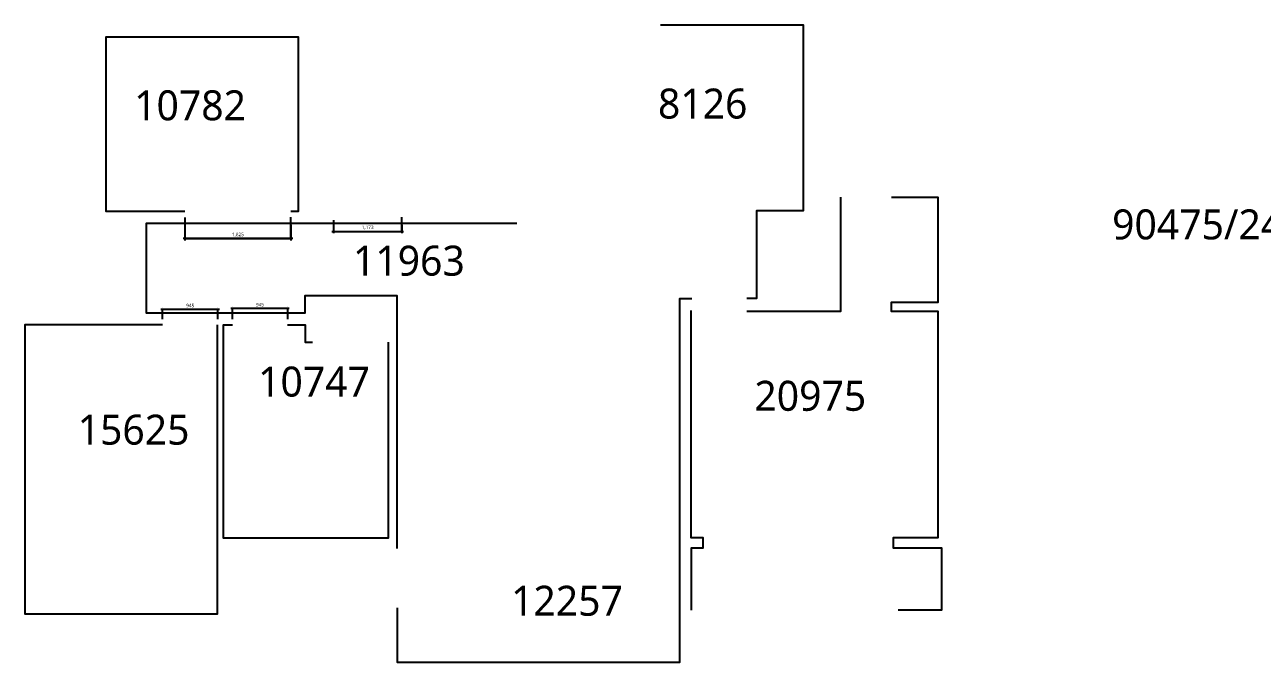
# Model space of a CAD drawing. Header units: millimetres. Extents: x 70151 to 230897, y 35202 to 113211.
# Drawn here: x 144021 to 165287, y 102251 to 113211 of the extents above; entities that cross this region are included whole.
import ezdxf
from ezdxf.enums import TextEntityAlignment as Align

# ---------------------------------------------------------------- set-up
doc = ezdxf.new("R2010")
doc.units = ezdxf.units.MM
doc.header["$LTSCALE"] = 50
doc.layers.add('3.기호.계단선', color=30, linetype='Continuous')
doc.styles.add('HY 울릉도 L', font='malgun.ttf')
doc.styles.add('이윤정', font='l_10646.ttf')
doc.dimstyles.new('30', dxfattribs={"dimscale": 30, "dimtxt": 2, "dimasz": 1, "dimexe": 1, "dimexo": 1, "dimgap": 1, "dimtad": 1, "dimdec": 0, "dimrnd": 0.05, "dimdsep": 46, "dimlunit": 6, "dimtxsty": 'HY 울릉도 L', "dimblk": 'ARCHTICK', "dimcen": 2.5, "dimdle": 1, "dimclrd": 133, "dimclre": 133, "dimclrt": 30, "dimadec": 0, "dimazin": 0, "dimtfac": 1, "dimtdec": 0, "dimtix": 1, "dimtmove": 2, "dimatfit": 3, "dimldrblk": 'ARCHTICK', "dimfxl": 1, "dimlwd": -1, "dimlwe": -1, "dimarcsym": 0})

# ---------------------------------------------------------------- blocks, each defined once
blk = doc.blocks.new('_ArchTick')
at = {"color": 0, "linetype": 'ByBlock', "const_width": 0.15}
blk.add_lwpolyline([(-0.5, -0.5), (0.5, 0.5)], dxfattribs=at)
blk = doc.blocks.new('*D985')
at = {"layer": '3.기호.계단선', "color": 133, "transparency": 16777216}
for p, q in [((149327, 109771), (149327, 109627)), ((150500, 109771), (150500, 109627)), ((149297, 109657), (150530, 109657))]:
    blk.add_line(p, q, dxfattribs=at)
at = {"layer": 'Defpoints', "color": 0, "transparency": 16777216}
for p in [(149327, 109801), (150500, 109801), (150500, 109657)]:
    blk.add_point(p, dxfattribs=at)
at = {"layer": '3.기호.계단선', "color": 133, "transparency": 16777216, "xscale": 30, "yscale": 30, "zscale": 30, "rotation": 180}
blk.add_blockref('_ArchTick', (149327, 109657), dxfattribs=at)
at = {"layer": '3.기호.계단선', "color": 133, "transparency": 16777216, "xscale": 30, "yscale": 30, "zscale": 30}
blk.add_blockref('_ArchTick', (150500, 109657), dxfattribs=at)
at = {"layer": '3.기호.계단선', "color": 30, "transparency": 16777216, "insert": (149914, 109723), "char_height": 60, "attachment_point": 5, "style": 'HY 울릉도 L'}
blk.add_mtext('1,173', dxfattribs=at)
blk = doc.blocks.new('*D986')
at = {"layer": '3.기호.계단선', "color": 133, "transparency": 16777216}
for p, q in [((146771, 109771), (146771, 109504)), ((148596, 109771), (148596, 109504)), ((148626, 109534), (146741, 109534))]:
    blk.add_line(p, q, dxfattribs=at)
at = {"layer": 'Defpoints', "color": 0, "transparency": 16777216}
for p in [(146771, 109801), (148596, 109801), (146771, 109534)]:
    blk.add_point(p, dxfattribs=at)
at = {"layer": '3.기호.계단선', "color": 133, "transparency": 16777216, "xscale": 30, "yscale": 30, "zscale": 30, "rotation": 180}
blk.add_blockref('_ArchTick', (146771, 109534), dxfattribs=at)
at = {"layer": '3.기호.계단선', "color": 133, "transparency": 16777216, "xscale": 30, "yscale": 30, "zscale": 30}
blk.add_blockref('_ArchTick', (148596, 109534), dxfattribs=at)
at = {"layer": '3.기호.계단선', "color": 30, "transparency": 16777216, "insert": (147684, 109600), "char_height": 60, "attachment_point": 5, "style": 'HY 울릉도 L'}
blk.add_mtext('1,825', dxfattribs=at)
blk = doc.blocks.new('*D987')
at = {"layer": '3.기호.계단선', "color": 133, "transparency": 16777216}
for p, q in [((146361, 108321), (147366, 108321)), ((146391, 108351), (146391, 108351)), ((147336, 108351), (147336, 108351))]:
    blk.add_line(p, q, dxfattribs=at)
at = {"layer": 'Defpoints', "color": 0, "transparency": 16777216}
for p in [(146391, 108321), (147336, 108321), (147336, 108321)]:
    blk.add_point(p, dxfattribs=at)
at = {"layer": '3.기호.계단선', "color": 133, "transparency": 16777216, "xscale": 30, "yscale": 30, "zscale": 30, "rotation": 180}
blk.add_blockref('_ArchTick', (146391, 108321), dxfattribs=at)
at = {"layer": '3.기호.계단선', "color": 133, "transparency": 16777216, "xscale": 30, "yscale": 30, "zscale": 30}
blk.add_blockref('_ArchTick', (147336, 108321), dxfattribs=at)
at = {"layer": '3.기호.계단선', "color": 30, "transparency": 16777216, "insert": (146864, 108383), "char_height": 60, "attachment_point": 5, "style": 'HY 울릉도 L'}
blk.add_mtext('945', dxfattribs=at)
blk = doc.blocks.new('*D988')
at = {"layer": '3.기호.계단선', "color": 133, "transparency": 16777216}
for p, q in [((147561, 108336), (148566, 108336)), ((147591, 108366), (147591, 108366)), ((148536, 108366), (148536, 108366))]:
    blk.add_line(p, q, dxfattribs=at)
at = {"layer": 'Defpoints', "color": 0, "transparency": 16777216}
for p in [(147591, 108336), (148536, 108336), (148536, 108336)]:
    blk.add_point(p, dxfattribs=at)
at = {"layer": '3.기호.계단선', "color": 133, "transparency": 16777216, "xscale": 30, "yscale": 30, "zscale": 30, "rotation": 180}
blk.add_blockref('_ArchTick', (147591, 108336), dxfattribs=at)
at = {"layer": '3.기호.계단선', "color": 133, "transparency": 16777216, "xscale": 30, "yscale": 30, "zscale": 30}
blk.add_blockref('_ArchTick', (148536, 108336), dxfattribs=at)
at = {"layer": '3.기호.계단선', "color": 30, "transparency": 16777216, "insert": (148064, 108397), "char_height": 60, "attachment_point": 5, "style": 'HY 울릉도 L'}
blk.add_mtext('945', dxfattribs=at)

msp = doc.modelspace()

# ---------------------------------------------------------------- linework, layer by layer
at = {"layer": '3.기호.계단선'}
for points in [[(154947.4, 113210.8), (157400.4, 113210.8), (157400.4, 110010.8), (156597.4, 110010.8), (156597.4, 108505.8), (156432.4, 108505.8)], [(146771.4, 109999.7), (145419.4, 109999.7), (145419.4, 113000.8), (148722.4, 113000.8), (148722.4, 110000.8), (148596.4, 110000.8)], [(156432.4, 108287.8), (158047.4, 108287.8), (158047.4, 110247.8)], [(158917.4, 110247.8), (159712.4, 110247.8), (159712.4, 108437.8), (158912.4, 108437.8), (158912.4, 108287.8), (159712.4, 108287.8), (159712.4, 104390.8), (158947.4, 104390.8), (158947.4, 104215.8), (159777.4, 104215.8), (159777.4, 103145.8), (159032.4, 103145.8)], [(150418.4, 104208.8), (150418.4, 108548.8), (148836.4, 108548.8), (148836.4, 108250.8), (146116.4, 108250.8), (146116.4, 109800.8), (152477.4, 109800.8)], [(146771.4, 109899.7), (146771.4, 109533.7), (148596.4, 109533.7), (148596.4, 109900.8)], [(149327.4, 109849.7), (149327.4, 109657.3), (150500.4, 109657.3), (150500.4, 109900.8)], [(150418.4, 103183.8), (150418.4, 102250.8), (155277.4, 102250.8), (155277.4, 108505.8), (155487.4, 108505.8)], [(146391.4, 108150.8), (146391.4, 108321.4), (147336.4, 108321.4), (147336.4, 108150.8)], [(147591.4, 108150.8), (147591.4, 108335.5), (148536.4, 108335.5), (148536.4, 108150.8)], [(155477.4, 103145.8), (155479.9, 104215.8), (155682.4, 104215.8), (155682.4, 104390.8), (155472.4, 104390.8), (155472.4, 108296.8)], [(146391.4, 108050.8), (144021.4, 108050.8), (144021.4, 103080.8), (147336.4, 103080.8), (147336.4, 108050.8)], [(150266.4, 107752.8), (150266.4, 104382.8), (147438.4, 104382.8), (147438.4, 108050.8), (147591.4, 108050.8)], [(148536.4, 108050.8), (148841.4, 108050.8), (148841.4, 107752.8), (148966.4, 107752.8)]]:
    msp.add_lwpolyline(points, dxfattribs=at)

# ---------------------------------------------------------------- texts
at = {"style": '이윤정'}
for s, height, p in [('10782', 515.83, (147823.1, 111567.5)), ('8126', 515.83, (156440.1, 111597.7)), ('90475/2400=37.7 > 38ea', 515.827, (170391.6, 109520.5)), ('11963', 515.83, (151583.3, 108896.9)), ('10747', 515.83, (149953.2, 106817.7)), ('20975', 515.83, (158481.6, 106573.9)), ('15625', 515.83, (146852.5, 105991.8)), ('12257', 515.83, (154300, 103050.5))]:
    msp.add_text(s, height=height, dxfattribs=at).set_placement(p, align=Align.RIGHT)

# ---------------------------------------------------------------- dimensions: what is measured, and where the dimension line sits
at = {"layer": '3.기호.계단선'}
for base, p1, p2, picture, middle in [((146771.4, 109533.7), (148596.4, 109800.8), (146771.4, 109800.8), '*D986', (147683.9, 109599.7)), ((150500.4, 109657.3), (149327.4, 109800.8), (150500.4, 109800.8), '*D985', (149913.9, 109723.2)), ((147336.4, 108321.4), (146391.4, 108321.4), (147336.4, 108321.4), '*D987', (146863.9, 108382.7)), ((148536.4, 108335.5), (147591.4, 108335.5), (148536.4, 108335.5), '*D988', (148063.9, 108396.9))]:
    dim = msp.add_linear_dim(base=base, p1=p1, p2=p2, dimstyle='30', override={"dimfxl": 1.25}, dxfattribs=at)
    dim.commit()
    dim.dimension.update_dxf_attribs({"geometry": picture, "text_midpoint": middle})

doc.saveas('drawing.dxf')
